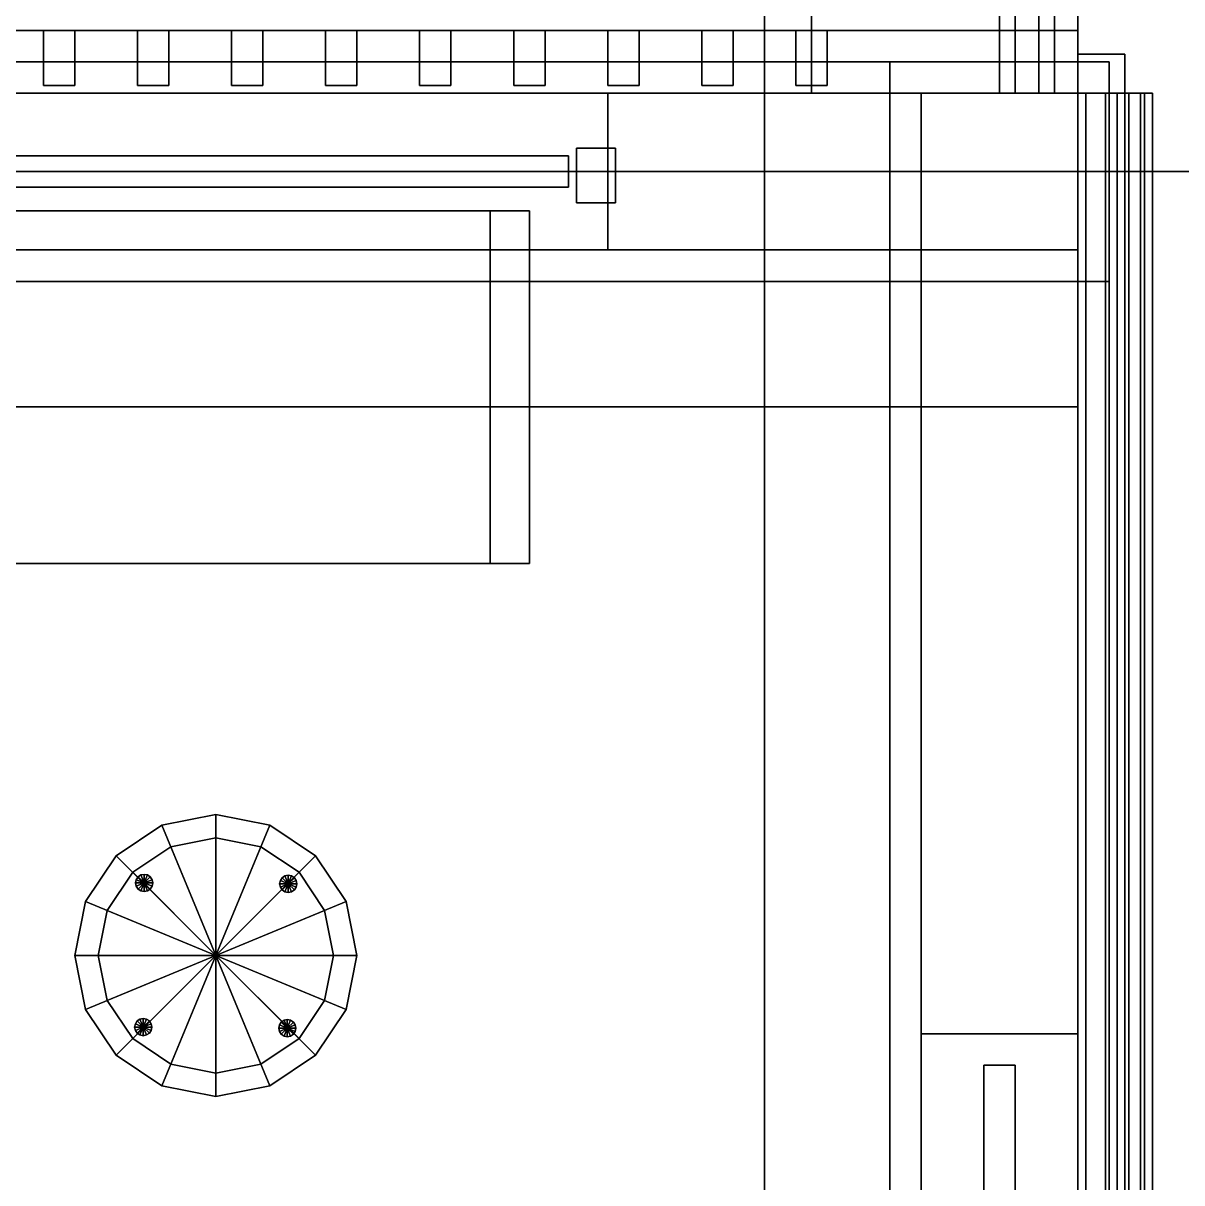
# Model space of a CAD drawing. Header units: millimetres. Extents: x -8000 to 18500, y -500 to 32500.
# Drawn here: x 8654 to 10132, y 8610 to 10089 of the extents above; entities that cross this region are included whole.
import ezdxf

# ---------------------------------------------------------------- set-up
doc = ezdxf.new("R2010")
doc.units = ezdxf.units.MM
for name, color, linetype in [('3D-CANOPY', 7, 'Continuous'), ('3D-COLUMNS', 7, 'Continuous'), ('3D-FINISH', 7, 'Continuous'), ('3D-FURNITURE', 7, 'Continuous'), ('3D-GLAZING', 7, 'Continuous'), ('3D-LIGHTS', 7, 'Continuous'), ('3D-LOUVERS', 7, 'Continuous'), ('3D-PERGOLA', 7, 'Continuous'), ('3D-ROOF', 7, 'Continuous'), ('3D-SITE', 7, 'Continuous'), ('3D-SLABS', 7, 'Continuous'), ('3D-WALLS-EXTR', 7, 'Continuous')]:
    doc.layers.add(name, color=color, linetype=linetype)

msp = doc.modelspace()

# ---------------------------------------------------------------- linework, layer by layer
at = {"layer": '3D-CANOPY', "color": 7}
for points in [[(10000, 0, 3700), (10000, 10000, 3700), (10080, 10000, 3700), (10080, 0, 3700)], [(10000, 10000, 3700), (10000, 10000, 3950), (10080, 10000, 3950), (10080, 10000, 3700)], [(10000, 0, 3700), (10000, 0, 3950), (10000, 10000, 3950), (10000, 10000, 3700)], [(10000, 0, 3950), (10080, 0, 3950), (10080, 10000, 3950), (10000, 10000, 3950)], [(10080, 0, 3700), (10080, 10000, 3700), (10080, 10000, 3950), (10080, 0, 3950)], [(10080, 0, 3750), (10080, 10000, 3750), (10095, 10000, 3750), (10095, 0, 3750)], [(10080, 10000, 3750), (10080, 10000, 3900), (10095, 10000, 3900), (10095, 10000, 3750)], [(10080, 0, 3750), (10080, 0, 3900), (10080, 10000, 3900), (10080, 10000, 3750)], [(10080, 0, 3900), (10095, 0, 3900), (10095, 10000, 3900), (10080, 10000, 3900)], [(10095, 0, 3750), (10095, 10000, 3750), (10095, 10000, 3900), (10095, 0, 3900)]]:
    msp.add_3dface(points, dxfattribs=at)
at = {"layer": '3D-COLUMNS', "color": 7}
for points in [[(0, 9600, 3600), (0, 10000, 3600), (10000, 10000, 3600), (10000, 9600, 3600)], [(0, 10000, 3600), (0, 10000, 3800), (10000, 10000, 3800), (10000, 10000, 3600)], [(0, 9600, 3800), (10000, 9600, 3800), (10000, 10000, 3800), (0, 10000, 3800)], [(9600, 9600), (9600, 10000), (10000, 10000), (10000, 9600)], [(9600, 10000), (9600, 10000, 7800), (10000, 10000, 7800), (10000, 10000)], [(9600, 9600), (9600, 9600, 7800), (9600, 10000, 7800), (9600, 10000)], [(9600, 9600, 7800), (10000, 9600, 7800), (10000, 10000, 7800), (9600, 10000, 7800)], [(9600, 0, 3600), (9600, 10000, 3600), (10000, 10000, 3600), (10000, 0, 3600)], [(9600, 10000, 3600), (9600, 10000, 3800), (10000, 10000, 3800), (10000, 10000, 3600)], [(9600, 0, 3600), (9600, 0, 3800), (9600, 10000, 3800), (9600, 10000, 3600)], [(9600, 0, 3800), (10000, 0, 3800), (10000, 10000, 3800), (9600, 10000, 3800)], [(10000, 9600), (10000, 10000), (10000, 10000, 7800), (10000, 9600, 7800)], [(10000, 9600, 3600), (10000, 10000, 3600), (10000, 10000, 3800), (10000, 9600, 3800)], [(10000, 0, 3600), (10000, 10000, 3600), (10000, 10000, 3800), (10000, 0, 3800)], [(0, 9600, 3600), (10000, 9600, 3600), (10000, 9600, 3800), (0, 9600, 3800)], [(9600, 9600), (10000, 9600), (10000, 9600, 7800), (9600, 9600, 7800)]]:
    msp.add_3dface(points, dxfattribs=at)
at = {"layer": '3D-FINISH', "color": 7}
for points in [[(200, 200, 590), (200, 9800, 590), (9800, 9800, 590), (9800, 200, 590)], [(200, 9800, 590), (200, 9800, 600), (9800, 9800, 600), (9800, 9800, 590)], [(200, 200, 600), (9800, 200, 600), (9800, 9800, 600), (200, 9800, 600)], [(200, 200, 3990), (200, 9800, 3990), (9800, 9800, 3990), (9800, 200, 3990)], [(200, 9800, 3990), (200, 9800, 4000), (9800, 9800, 4000), (9800, 9800, 3990)], [(200, 200, 4000), (9800, 200, 4000), (9800, 9800, 4000), (200, 9800, 4000)], [(9800, 200, 590), (9800, 9800, 590), (9800, 9800, 600), (9800, 200, 600)], [(9800, 200, 3990), (9800, 9800, 3990), (9800, 9800, 4000), (9800, 200, 4000)]]:
    msp.add_3dface(points, dxfattribs=at)
at = {"layer": '3D-FURNITURE', "color": 7}
for points in [[(5300, 9400, 1460), (5300, 9850, 1460), (9300, 9850, 1460), (9300, 9400, 1460)], [(5300, 9850, 1460), (5300, 9850, 1505), (9300, 9850, 1505), (9300, 9850, 1460)], [(5300, 9400, 1505), (9300, 9400, 1505), (9300, 9850, 1505), (5300, 9850, 1505)], [(9250, 9400, 600), (9250, 9850, 600), (9300, 9850, 600), (9300, 9400, 600)], [(9250, 9850, 600), (9250, 9850, 1460), (9300, 9850, 1460), (9300, 9850, 600)], [(9250, 9400, 600), (9250, 9400, 1460), (9250, 9850, 1460), (9250, 9850, 600)], [(9250, 9400, 1460), (9300, 9400, 1460), (9300, 9850, 1460), (9250, 9850, 1460)], [(9300, 9400, 1460), (9300, 9850, 1460), (9300, 9850, 1505), (9300, 9400, 1505)], [(9300, 9400, 600), (9300, 9850, 600), (9300, 9850, 1460), (9300, 9400, 1460)], [(5300, 9400, 1460), (9300, 9400, 1460), (9300, 9400, 1505), (5300, 9400, 1505)], [(9250, 9400, 600), (9300, 9400, 600), (9300, 9400, 1460), (9250, 9400, 1460)], [(8900, 9080, 1250), (8831.1, 9066.3, 1250), (8831.1, 9066.3, 1295), (8900, 9080, 1295)], [(8900, 8900, 1295), (8900, 9080, 1295), (8831.1, 9066.3, 1295), (8900, 8900, 1295)], [(8900, 8900, 1250), (8831.1, 9066.3, 1250), (8900, 9080, 1250), (8900, 8900, 1250)], [(8968.9, 9066.3, 1250), (8900, 9080, 1250), (8900, 9080, 1295), (8968.9, 9066.3, 1295)], [(8900, 8900, 1295), (8968.9, 9066.3, 1295), (8900, 9080, 1295), (8900, 8900, 1295)], [(8900, 8900, 1250), (8900, 9080, 1250), (8968.9, 9066.3, 1250), (8900, 8900, 1250)], [(8831.1, 9066.3, 1250), (8772.7, 9027.3, 1250), (8772.7, 9027.3, 1295), (8831.1, 9066.3, 1295)], [(8900, 8900, 1295), (8831.1, 9066.3, 1295), (8772.7, 9027.3, 1295), (8900, 8900, 1295)], [(8900, 8900, 1250), (8772.7, 9027.3, 1250), (8831.1, 9066.3, 1250), (8900, 8900, 1250)], [(8900, 8900, 1295), (9027.3, 9027.3, 1295), (8968.9, 9066.3, 1295), (8900, 8900, 1295)], [(8900, 8900, 1250), (8968.9, 9066.3, 1250), (9027.3, 9027.3, 1250), (8900, 8900, 1250)], [(9027.3, 9027.3, 1250), (8968.9, 9066.3, 1250), (8968.9, 9066.3, 1295), (9027.3, 9027.3, 1295)], [(8900, 9050, 860), (8842.6, 9038.6, 860), (8842.6, 9038.6, 875), (8900, 9050, 875)], [(8900, 8900, 875), (8900, 9050, 875), (8842.6, 9038.6, 875), (8900, 8900, 875)], [(8900, 8900, 860), (8842.6, 9038.6, 860), (8900, 9050, 860), (8900, 8900, 860)], [(8957.4, 9038.6, 860), (8900, 9050, 860), (8900, 9050, 875), (8957.4, 9038.6, 875)], [(8900, 8900, 875), (8957.4, 9038.6, 875), (8900, 9050, 875), (8900, 8900, 875)], [(8900, 8900, 860), (8900, 9050, 860), (8957.4, 9038.6, 860), (8900, 8900, 860)], [(8772.7, 9027.3, 1250), (8733.7, 8968.9, 1250), (8733.7, 8968.9, 1295), (8772.7, 9027.3, 1295)], [(8900, 8900, 1295), (8772.7, 9027.3, 1295), (8733.7, 8968.9, 1295), (8900, 8900, 1295)], [(8900, 8900, 1250), (8733.7, 8968.9, 1250), (8772.7, 9027.3, 1250), (8900, 8900, 1250)], [(8842.6, 9038.6, 860), (8793.9, 9006.1, 860), (8793.9, 9006.1, 875), (8842.6, 9038.6, 875)], [(8900, 8900, 875), (8842.6, 9038.6, 875), (8793.9, 9006.1, 875), (8900, 8900, 875)], [(8900, 8900, 860), (8793.9, 9006.1, 860), (8842.6, 9038.6, 860), (8900, 8900, 860)], [(8900, 8900, 875), (9006.1, 9006.1, 875), (8957.4, 9038.6, 875), (8900, 8900, 875)], [(8900, 8900, 860), (8957.4, 9038.6, 860), (9006.1, 9006.1, 860), (8900, 8900, 860)], [(8900, 8900, 1295), (9066.3, 8968.9, 1295), (9027.3, 9027.3, 1295), (8900, 8900, 1295)], [(8900, 8900, 1250), (9027.3, 9027.3, 1250), (9066.3, 8968.9, 1250), (8900, 8900, 1250)], [(9006.1, 9006.1, 860), (8957.4, 9038.6, 860), (8957.4, 9038.6, 875), (9006.1, 9006.1, 875)], [(9066.3, 8968.9, 1250), (9027.3, 9027.3, 1250), (9027.3, 9027.3, 1295), (9066.3, 8968.9, 1295)], [(8793.9, 9006.1, 860), (8761.4, 8957.4, 860), (8761.4, 8957.4, 875), (8793.9, 9006.1, 875)], [(8900, 8900, 875), (8793.9, 9006.1, 875), (8761.4, 8957.4, 875), (8900, 8900, 875)], [(8900, 8900, 860), (8761.4, 8957.4, 860), (8793.9, 9006.1, 860), (8900, 8900, 860)], [(8798.5, 8996.7, 600), (8797.6, 8992.5, 600), (8797.6, 8992.5, 1250), (8798.5, 8996.7, 1250)], [(8808.6, 8992.5, 1250), (8798.5, 8996.7, 1250), (8797.6, 8992.5, 1250), (8808.6, 8992.5, 1250)], [(8808.6, 8992.5, 600), (8797.6, 8992.5, 600), (8798.5, 8996.7, 600), (8808.6, 8992.5, 600)], [(8800.9, 9000.3, 600), (8798.5, 8996.7, 600), (8798.5, 8996.7, 1250), (8800.9, 9000.3, 1250)], [(8808.6, 8992.5, 1250), (8800.9, 9000.3, 1250), (8798.5, 8996.7, 1250), (8808.6, 8992.5, 1250)], [(8808.6, 8992.5, 600), (8798.5, 8996.7, 600), (8800.9, 9000.3, 600), (8808.6, 8992.5, 600)], [(8804.4, 9002.7, 600), (8800.9, 9000.3, 600), (8800.9, 9000.3, 1250), (8804.4, 9002.7, 1250)], [(8808.6, 8992.5, 1250), (8804.4, 9002.7, 1250), (8800.9, 9000.3, 1250), (8808.6, 8992.5, 1250)], [(8808.6, 8992.5, 600), (8800.9, 9000.3, 600), (8804.4, 9002.7, 600), (8808.6, 8992.5, 600)], [(8808.6, 9003.5, 600), (8804.4, 9002.7, 600), (8804.4, 9002.7, 1250), (8808.6, 9003.5, 1250)], [(8808.6, 8992.5, 1250), (8808.6, 9003.5, 1250), (8804.4, 9002.7, 1250), (8808.6, 8992.5, 1250)], [(8808.6, 8992.5, 600), (8804.4, 9002.7, 600), (8808.6, 9003.5, 600), (8808.6, 8992.5, 600)], [(8812.9, 9002.7, 600), (8808.6, 9003.5, 600), (8808.6, 9003.5, 1250), (8812.9, 9002.7, 1250)], [(8808.6, 8992.5, 1250), (8812.9, 9002.7, 1250), (8808.6, 9003.5, 1250), (8808.6, 8992.5, 1250)], [(8808.6, 8992.5, 600), (8808.6, 9003.5, 600), (8812.9, 9002.7, 600), (8808.6, 8992.5, 600)], [(8808.6, 8992.5, 1250), (8816.4, 9000.3, 1250), (8812.9, 9002.7, 1250), (8808.6, 8992.5, 1250)], [(8808.6, 8992.5, 600), (8812.9, 9002.7, 600), (8816.4, 9000.3, 600), (8808.6, 8992.5, 600)], [(8808.6, 8992.5, 1250), (8818.8, 8996.7, 1250), (8816.4, 9000.3, 1250), (8808.6, 8992.5, 1250)], [(8808.6, 8992.5, 600), (8816.4, 9000.3, 600), (8818.8, 8996.7, 600), (8808.6, 8992.5, 600)], [(8808.6, 8992.5, 1250), (8819.6, 8992.5, 1250), (8818.8, 8996.7, 1250), (8808.6, 8992.5, 1250)], [(8808.6, 8992.5, 600), (8818.8, 8996.7, 600), (8819.6, 8992.5, 600), (8808.6, 8992.5, 600)], [(8816.4, 9000.3, 600), (8812.9, 9002.7, 600), (8812.9, 9002.7, 1250), (8816.4, 9000.3, 1250)], [(8818.8, 8996.7, 600), (8816.4, 9000.3, 600), (8816.4, 9000.3, 1250), (8818.8, 8996.7, 1250)], [(8819.6, 8992.5, 600), (8818.8, 8996.7, 600), (8818.8, 8996.7, 1250), (8819.6, 8992.5, 1250)], [(8900, 8900, 875), (9038.6, 8957.4, 875), (9006.1, 9006.1, 875), (8900, 8900, 875)], [(8900, 8900, 860), (9006.1, 9006.1, 860), (9038.6, 8957.4, 860), (8900, 8900, 860)], [(8982.3, 8995.6, 600), (8981.4, 8991.4, 600), (8981.4, 8991.4, 1250), (8982.3, 8995.6, 1250)], [(8992.4, 8991.4, 1250), (8982.3, 8995.6, 1250), (8981.4, 8991.4, 1250), (8992.4, 8991.4, 1250)], [(8992.4, 8991.4, 600), (8981.4, 8991.4, 600), (8982.3, 8995.6, 600), (8992.4, 8991.4, 600)], [(8984.6, 8999.2, 600), (8982.3, 8995.6, 600), (8982.3, 8995.6, 1250), (8984.6, 8999.2, 1250)], [(8992.4, 8991.4, 1250), (8984.6, 8999.2, 1250), (8982.3, 8995.6, 1250), (8992.4, 8991.4, 1250)], [(8992.4, 8991.4, 600), (8982.3, 8995.6, 600), (8984.6, 8999.2, 600), (8992.4, 8991.4, 600)], [(8988.2, 9001.6, 600), (8984.6, 8999.2, 600), (8984.6, 8999.2, 1250), (8988.2, 9001.6, 1250)], [(8992.4, 8991.4, 1250), (8988.2, 9001.6, 1250), (8984.6, 8999.2, 1250), (8992.4, 8991.4, 1250)], [(8992.4, 8991.4, 600), (8984.6, 8999.2, 600), (8988.2, 9001.6, 600), (8992.4, 8991.4, 600)], [(8992.4, 9002.4, 600), (8988.2, 9001.6, 600), (8988.2, 9001.6, 1250), (8992.4, 9002.4, 1250)], [(8992.4, 8991.4, 1250), (8992.4, 9002.4, 1250), (8988.2, 9001.6, 1250), (8992.4, 8991.4, 1250)], [(8992.4, 8991.4, 600), (8988.2, 9001.6, 600), (8992.4, 9002.4, 600), (8992.4, 8991.4, 600)], [(8996.6, 9001.6, 600), (8992.4, 9002.4, 600), (8992.4, 9002.4, 1250), (8996.6, 9001.6, 1250)], [(8992.4, 8991.4, 1250), (8996.6, 9001.6, 1250), (8992.4, 9002.4, 1250), (8992.4, 8991.4, 1250)], [(8992.4, 8991.4, 600), (8992.4, 9002.4, 600), (8996.6, 9001.6, 600), (8992.4, 8991.4, 600)], [(8992.4, 8991.4, 1250), (9000.2, 8999.2, 1250), (8996.6, 9001.6, 1250), (8992.4, 8991.4, 1250)], [(8992.4, 8991.4, 600), (8996.6, 9001.6, 600), (9000.2, 8999.2, 600), (8992.4, 8991.4, 600)], [(8992.4, 8991.4, 1250), (9002.6, 8995.6, 1250), (9000.2, 8999.2, 1250), (8992.4, 8991.4, 1250)], [(8992.4, 8991.4, 600), (9000.2, 8999.2, 600), (9002.6, 8995.6, 600), (8992.4, 8991.4, 600)], [(8992.4, 8991.4, 1250), (9003.4, 8991.4, 1250), (9002.6, 8995.6, 1250), (8992.4, 8991.4, 1250)], [(8992.4, 8991.4, 600), (9002.6, 8995.6, 600), (9003.4, 8991.4, 600), (8992.4, 8991.4, 600)], [(9000.2, 8999.2, 600), (8996.6, 9001.6, 600), (8996.6, 9001.6, 1250), (9000.2, 8999.2, 1250)], [(9002.6, 8995.6, 600), (9000.2, 8999.2, 600), (9000.2, 8999.2, 1250), (9002.6, 8995.6, 1250)], [(9003.4, 8991.4, 600), (9002.6, 8995.6, 600), (9002.6, 8995.6, 1250), (9003.4, 8991.4, 1250)], [(9038.6, 8957.4, 860), (9006.1, 9006.1, 860), (9006.1, 9006.1, 875), (9038.6, 8957.4, 875)], [(8797.6, 8992.5, 600), (8798.5, 8988.3, 600), (8798.5, 8988.3, 1250), (8797.6, 8992.5, 1250)], [(8808.6, 8992.5, 1250), (8797.6, 8992.5, 1250), (8798.5, 8988.3, 1250), (8808.6, 8992.5, 1250)], [(8808.6, 8992.5, 600), (8798.5, 8988.3, 600), (8797.6, 8992.5, 600), (8808.6, 8992.5, 600)], [(8808.6, 8992.5, 1250), (8798.5, 8988.3, 1250), (8800.9, 8984.7, 1250), (8808.6, 8992.5, 1250)], [(8808.6, 8992.5, 600), (8800.9, 8984.7, 600), (8798.5, 8988.3, 600), (8808.6, 8992.5, 600)], [(8798.5, 8988.3, 600), (8800.9, 8984.7, 600), (8800.9, 8984.7, 1250), (8798.5, 8988.3, 1250)], [(8808.6, 8992.5, 1250), (8800.9, 8984.7, 1250), (8804.4, 8982.3, 1250), (8808.6, 8992.5, 1250)], [(8808.6, 8992.5, 600), (8804.4, 8982.3, 600), (8800.9, 8984.7, 600), (8808.6, 8992.5, 600)], [(8800.9, 8984.7, 600), (8804.4, 8982.3, 600), (8804.4, 8982.3, 1250), (8800.9, 8984.7, 1250)], [(8808.6, 8992.5, 1250), (8804.4, 8982.3, 1250), (8808.6, 8981.5, 1250), (8808.6, 8992.5, 1250)], [(8808.6, 8992.5, 600), (8808.6, 8981.5, 600), (8804.4, 8982.3, 600), (8808.6, 8992.5, 600)], [(8804.4, 8982.3, 600), (8808.6, 8981.5, 600), (8808.6, 8981.5, 1250), (8804.4, 8982.3, 1250)], [(8808.6, 8992.5, 1250), (8808.6, 8981.5, 1250), (8812.9, 8982.3, 1250), (8808.6, 8992.5, 1250)], [(8808.6, 8992.5, 600), (8812.9, 8982.3, 600), (8808.6, 8981.5, 600), (8808.6, 8992.5, 600)], [(8808.6, 8992.5, 1250), (8812.9, 8982.3, 1250), (8816.4, 8984.7, 1250), (8808.6, 8992.5, 1250)], [(8808.6, 8992.5, 600), (8816.4, 8984.7, 600), (8812.9, 8982.3, 600), (8808.6, 8992.5, 600)], [(8808.6, 8992.5, 1250), (8816.4, 8984.7, 1250), (8818.8, 8988.3, 1250), (8808.6, 8992.5, 1250)], [(8808.6, 8992.5, 600), (8818.8, 8988.3, 600), (8816.4, 8984.7, 600), (8808.6, 8992.5, 600)], [(8808.6, 8992.5, 1250), (8818.8, 8988.3, 1250), (8819.6, 8992.5, 1250), (8808.6, 8992.5, 1250)], [(8808.6, 8992.5, 600), (8819.6, 8992.5, 600), (8818.8, 8988.3, 600), (8808.6, 8992.5, 600)], [(8808.6, 8981.5, 600), (8812.9, 8982.3, 600), (8812.9, 8982.3, 1250), (8808.6, 8981.5, 1250)], [(8812.9, 8982.3, 600), (8816.4, 8984.7, 600), (8816.4, 8984.7, 1250), (8812.9, 8982.3, 1250)], [(8816.4, 8984.7, 600), (8818.8, 8988.3, 600), (8818.8, 8988.3, 1250), (8816.4, 8984.7, 1250)], [(8818.8, 8988.3, 600), (8819.6, 8992.5, 600), (8819.6, 8992.5, 1250), (8818.8, 8988.3, 1250)], [(8981.4, 8991.4, 600), (8982.3, 8987.2, 600), (8982.3, 8987.2, 1250), (8981.4, 8991.4, 1250)], [(8992.4, 8991.4, 1250), (8981.4, 8991.4, 1250), (8982.3, 8987.2, 1250), (8992.4, 8991.4, 1250)], [(8992.4, 8991.4, 600), (8982.3, 8987.2, 600), (8981.4, 8991.4, 600), (8992.4, 8991.4, 600)], [(8992.4, 8991.4, 1250), (8982.3, 8987.2, 1250), (8984.6, 8983.6, 1250), (8992.4, 8991.4, 1250)], [(8992.4, 8991.4, 600), (8984.6, 8983.6, 600), (8982.3, 8987.2, 600), (8992.4, 8991.4, 600)], [(8982.3, 8987.2, 600), (8984.6, 8983.6, 600), (8984.6, 8983.6, 1250), (8982.3, 8987.2, 1250)], [(8992.4, 8991.4, 1250), (8984.6, 8983.6, 1250), (8988.2, 8981.3, 1250), (8992.4, 8991.4, 1250)], [(8992.4, 8991.4, 600), (8988.2, 8981.3, 600), (8984.6, 8983.6, 600), (8992.4, 8991.4, 600)], [(8984.6, 8983.6, 600), (8988.2, 8981.3, 600), (8988.2, 8981.3, 1250), (8984.6, 8983.6, 1250)], [(8992.4, 8991.4, 1250), (8988.2, 8981.3, 1250), (8992.4, 8980.4, 1250), (8992.4, 8991.4, 1250)], [(8992.4, 8991.4, 600), (8992.4, 8980.4, 600), (8988.2, 8981.3, 600), (8992.4, 8991.4, 600)], [(8988.2, 8981.3, 600), (8992.4, 8980.4, 600), (8992.4, 8980.4, 1250), (8988.2, 8981.3, 1250)], [(8992.4, 8991.4, 1250), (8992.4, 8980.4, 1250), (8996.6, 8981.3, 1250), (8992.4, 8991.4, 1250)], [(8992.4, 8991.4, 600), (8996.6, 8981.3, 600), (8992.4, 8980.4, 600), (8992.4, 8991.4, 600)], [(8992.4, 8991.4, 1250), (8996.6, 8981.3, 1250), (9000.2, 8983.6, 1250), (8992.4, 8991.4, 1250)], [(8992.4, 8991.4, 600), (9000.2, 8983.6, 600), (8996.6, 8981.3, 600), (8992.4, 8991.4, 600)], [(8992.4, 8991.4, 1250), (9000.2, 8983.6, 1250), (9002.6, 8987.2, 1250), (8992.4, 8991.4, 1250)], [(8992.4, 8991.4, 600), (9002.6, 8987.2, 600), (9000.2, 8983.6, 600), (8992.4, 8991.4, 600)], [(8992.4, 8991.4, 1250), (9002.6, 8987.2, 1250), (9003.4, 8991.4, 1250), (8992.4, 8991.4, 1250)], [(8992.4, 8991.4, 600), (9003.4, 8991.4, 600), (9002.6, 8987.2, 600), (8992.4, 8991.4, 600)], [(8992.4, 8980.4, 600), (8996.6, 8981.3, 600), (8996.6, 8981.3, 1250), (8992.4, 8980.4, 1250)], [(8996.6, 8981.3, 600), (9000.2, 8983.6, 600), (9000.2, 8983.6, 1250), (8996.6, 8981.3, 1250)], [(9000.2, 8983.6, 600), (9002.6, 8987.2, 600), (9002.6, 8987.2, 1250), (9000.2, 8983.6, 1250)], [(9002.6, 8987.2, 600), (9003.4, 8991.4, 600), (9003.4, 8991.4, 1250), (9002.6, 8987.2, 1250)], [(8733.7, 8968.9, 1250), (8720, 8900, 1250), (8720, 8900, 1295), (8733.7, 8968.9, 1295)], [(8900, 8900, 1295), (8733.7, 8968.9, 1295), (8720, 8900, 1295), (8900, 8900, 1295)], [(8900, 8900, 1250), (8720, 8900, 1250), (8733.7, 8968.9, 1250), (8900, 8900, 1250)], [(8900, 8900, 1295), (9080, 8900, 1295), (9066.3, 8968.9, 1295), (8900, 8900, 1295)], [(8900, 8900, 1250), (9066.3, 8968.9, 1250), (9080, 8900, 1250), (8900, 8900, 1250)], [(9080, 8900, 1250), (9066.3, 8968.9, 1250), (9066.3, 8968.9, 1295), (9080, 8900, 1295)], [(8761.4, 8957.4, 860), (8750, 8900, 860), (8750, 8900, 875), (8761.4, 8957.4, 875)], [(8900, 8900, 875), (8761.4, 8957.4, 875), (8750, 8900, 875), (8900, 8900, 875)], [(8900, 8900, 860), (8750, 8900, 860), (8761.4, 8957.4, 860), (8900, 8900, 860)], [(8900, 8900, 875), (9050, 8900, 875), (9038.6, 8957.4, 875), (8900, 8900, 875)], [(8900, 8900, 860), (9038.6, 8957.4, 860), (9050, 8900, 860), (8900, 8900, 860)], [(9050, 8900, 860), (9038.6, 8957.4, 860), (9038.6, 8957.4, 875), (9050, 8900, 875)], [(8720, 8900, 1250), (8733.7, 8831.1, 1250), (8733.7, 8831.1, 1295), (8720, 8900, 1295)], [(8900, 8900, 1295), (8720, 8900, 1295), (8733.7, 8831.1, 1295), (8900, 8900, 1295)], [(8900, 8900, 1250), (8733.7, 8831.1, 1250), (8720, 8900, 1250), (8900, 8900, 1250)], [(8900, 8900, 1295), (8733.7, 8831.1, 1295), (8772.7, 8772.7, 1295), (8900, 8900, 1295)], [(8900, 8900, 1250), (8772.7, 8772.7, 1250), (8733.7, 8831.1, 1250), (8900, 8900, 1250)], [(8750, 8900, 860), (8761.4, 8842.6, 860), (8761.4, 8842.6, 875), (8750, 8900, 875)], [(8900, 8900, 875), (8750, 8900, 875), (8761.4, 8842.6, 875), (8900, 8900, 875)], [(8900, 8900, 860), (8761.4, 8842.6, 860), (8750, 8900, 860), (8900, 8900, 860)], [(8900, 8900, 875), (8761.4, 8842.6, 875), (8793.9, 8793.9, 875), (8900, 8900, 875)], [(8900, 8900, 860), (8793.9, 8793.9, 860), (8761.4, 8842.6, 860), (8900, 8900, 860)], [(8900, 8900, 1295), (8772.7, 8772.7, 1295), (8831.1, 8733.7, 1295), (8900, 8900, 1295)], [(8900, 8900, 1250), (8831.1, 8733.7, 1250), (8772.7, 8772.7, 1250), (8900, 8900, 1250)], [(8900, 8900, 875), (8793.9, 8793.9, 875), (8842.6, 8761.4, 875), (8900, 8900, 875)], [(8900, 8900, 860), (8842.6, 8761.4, 860), (8793.9, 8793.9, 860), (8900, 8900, 860)], [(8900, 8900, 1295), (8831.1, 8733.7, 1295), (8900, 8720, 1295), (8900, 8900, 1295)], [(8900, 8900, 1250), (8900, 8720, 1250), (8831.1, 8733.7, 1250), (8900, 8900, 1250)], [(8900, 8900, 875), (8842.6, 8761.4, 875), (8900, 8750, 875), (8900, 8900, 875)], [(8900, 8900, 860), (8900, 8750, 860), (8842.6, 8761.4, 860), (8900, 8900, 860)], [(8900, 8900, 875), (8900, 8750, 875), (8957.4, 8761.4, 875), (8900, 8900, 875)], [(8900, 8900, 860), (8957.4, 8761.4, 860), (8900, 8750, 860), (8900, 8900, 860)], [(8900, 8900, 875), (8957.4, 8761.4, 875), (9006.1, 8793.9, 875), (8900, 8900, 875)], [(8900, 8900, 860), (9006.1, 8793.9, 860), (8957.4, 8761.4, 860), (8900, 8900, 860)], [(8900, 8900, 875), (9006.1, 8793.9, 875), (9038.6, 8842.6, 875), (8900, 8900, 875)], [(8900, 8900, 860), (9038.6, 8842.6, 860), (9006.1, 8793.9, 860), (8900, 8900, 860)], [(8900, 8900, 875), (9038.6, 8842.6, 875), (9050, 8900, 875), (8900, 8900, 875)], [(8900, 8900, 860), (9050, 8900, 860), (9038.6, 8842.6, 860), (8900, 8900, 860)], [(8900, 8900, 1295), (8900, 8720, 1295), (8968.9, 8733.7, 1295), (8900, 8900, 1295)], [(8900, 8900, 1250), (8968.9, 8733.7, 1250), (8900, 8720, 1250), (8900, 8900, 1250)], [(8900, 8900, 1295), (8968.9, 8733.7, 1295), (9027.3, 8772.7, 1295), (8900, 8900, 1295)], [(8900, 8900, 1250), (9027.3, 8772.7, 1250), (8968.9, 8733.7, 1250), (8900, 8900, 1250)], [(8900, 8900, 1295), (9027.3, 8772.7, 1295), (9066.3, 8831.1, 1295), (8900, 8900, 1295)], [(8900, 8900, 1250), (9066.3, 8831.1, 1250), (9027.3, 8772.7, 1250), (8900, 8900, 1250)], [(8900, 8900, 1295), (9066.3, 8831.1, 1295), (9080, 8900, 1295), (8900, 8900, 1295)], [(8900, 8900, 1250), (9080, 8900, 1250), (9066.3, 8831.1, 1250), (8900, 8900, 1250)], [(9038.6, 8842.6, 860), (9050, 8900, 860), (9050, 8900, 875), (9038.6, 8842.6, 875)], [(9066.3, 8831.1, 1250), (9080, 8900, 1250), (9080, 8900, 1295), (9066.3, 8831.1, 1295)], [(8761.4, 8842.6, 860), (8793.9, 8793.9, 860), (8793.9, 8793.9, 875), (8761.4, 8842.6, 875)], [(9006.1, 8793.9, 860), (9038.6, 8842.6, 860), (9038.6, 8842.6, 875), (9006.1, 8793.9, 875)], [(8733.7, 8831.1, 1250), (8772.7, 8772.7, 1250), (8772.7, 8772.7, 1295), (8733.7, 8831.1, 1295)], [(8803.2, 8818.9, 600), (8799.7, 8816.5, 600), (8799.7, 8816.5, 1250), (8803.2, 8818.9, 1250)], [(8807.4, 8808.7, 1250), (8803.2, 8818.9, 1250), (8799.7, 8816.5, 1250), (8807.4, 8808.7, 1250)], [(8807.4, 8808.7, 600), (8799.7, 8816.5, 600), (8803.2, 8818.9, 600), (8807.4, 8808.7, 600)], [(8807.4, 8819.7, 600), (8803.2, 8818.9, 600), (8803.2, 8818.9, 1250), (8807.4, 8819.7, 1250)], [(8807.4, 8808.7, 1250), (8807.4, 8819.7, 1250), (8803.2, 8818.9, 1250), (8807.4, 8808.7, 1250)], [(8807.4, 8808.7, 600), (8803.2, 8818.9, 600), (8807.4, 8819.7, 600), (8807.4, 8808.7, 600)], [(8811.6, 8818.9, 600), (8807.4, 8819.7, 600), (8807.4, 8819.7, 1250), (8811.6, 8818.9, 1250)], [(8807.4, 8808.7, 1250), (8811.6, 8818.9, 1250), (8807.4, 8819.7, 1250), (8807.4, 8808.7, 1250)], [(8807.4, 8808.7, 600), (8807.4, 8819.7, 600), (8811.6, 8818.9, 600), (8807.4, 8808.7, 600)], [(8807.4, 8808.7, 1250), (8815.2, 8816.5, 1250), (8811.6, 8818.9, 1250), (8807.4, 8808.7, 1250)], [(8807.4, 8808.7, 600), (8811.6, 8818.9, 600), (8815.2, 8816.5, 600), (8807.4, 8808.7, 600)], [(8815.2, 8816.5, 600), (8811.6, 8818.9, 600), (8811.6, 8818.9, 1250), (8815.2, 8816.5, 1250)], [(8987, 8817.5, 600), (8983.4, 8815.1, 600), (8983.4, 8815.1, 1250), (8987, 8817.5, 1250)], [(8991.2, 8807.4, 1250), (8987, 8817.5, 1250), (8983.4, 8815.1, 1250), (8991.2, 8807.4, 1250)], [(8991.2, 8807.4, 600), (8983.4, 8815.1, 600), (8987, 8817.5, 600), (8991.2, 8807.4, 600)], [(8991.2, 8818.4, 600), (8987, 8817.5, 600), (8987, 8817.5, 1250), (8991.2, 8818.4, 1250)], [(8991.2, 8807.4, 1250), (8991.2, 8818.4, 1250), (8987, 8817.5, 1250), (8991.2, 8807.4, 1250)], [(8991.2, 8807.4, 600), (8987, 8817.5, 600), (8991.2, 8818.4, 600), (8991.2, 8807.4, 600)], [(8995.4, 8817.5, 600), (8991.2, 8818.4, 600), (8991.2, 8818.4, 1250), (8995.4, 8817.5, 1250)], [(8991.2, 8807.4, 1250), (8995.4, 8817.5, 1250), (8991.2, 8818.4, 1250), (8991.2, 8807.4, 1250)], [(8991.2, 8807.4, 600), (8991.2, 8818.4, 600), (8995.4, 8817.5, 600), (8991.2, 8807.4, 600)], [(8991.2, 8807.4, 1250), (8999, 8815.1, 1250), (8995.4, 8817.5, 1250), (8991.2, 8807.4, 1250)], [(8991.2, 8807.4, 600), (8995.4, 8817.5, 600), (8999, 8815.1, 600), (8991.2, 8807.4, 600)], [(8999, 8815.1, 600), (8995.4, 8817.5, 600), (8995.4, 8817.5, 1250), (8999, 8815.1, 1250)], [(9027.3, 8772.7, 1250), (9066.3, 8831.1, 1250), (9066.3, 8831.1, 1295), (9027.3, 8772.7, 1295)], [(8797.3, 8812.9, 600), (8796.4, 8808.7, 600), (8796.4, 8808.7, 1250), (8797.3, 8812.9, 1250)], [(8807.4, 8808.7, 1250), (8797.3, 8812.9, 1250), (8796.4, 8808.7, 1250), (8807.4, 8808.7, 1250)], [(8807.4, 8808.7, 600), (8796.4, 8808.7, 600), (8797.3, 8812.9, 600), (8807.4, 8808.7, 600)], [(8796.4, 8808.7, 600), (8797.3, 8804.5, 600), (8797.3, 8804.5, 1250), (8796.4, 8808.7, 1250)], [(8807.4, 8808.7, 1250), (8796.4, 8808.7, 1250), (8797.3, 8804.5, 1250), (8807.4, 8808.7, 1250)], [(8807.4, 8808.7, 600), (8797.3, 8804.5, 600), (8796.4, 8808.7, 600), (8807.4, 8808.7, 600)], [(8799.7, 8816.5, 600), (8797.3, 8812.9, 600), (8797.3, 8812.9, 1250), (8799.7, 8816.5, 1250)], [(8807.4, 8808.7, 1250), (8799.7, 8816.5, 1250), (8797.3, 8812.9, 1250), (8807.4, 8808.7, 1250)], [(8807.4, 8808.7, 600), (8797.3, 8812.9, 600), (8799.7, 8816.5, 600), (8807.4, 8808.7, 600)], [(8807.4, 8808.7, 1250), (8797.3, 8804.5, 1250), (8799.7, 8800.9, 1250), (8807.4, 8808.7, 1250)], [(8807.4, 8808.7, 600), (8799.7, 8800.9, 600), (8797.3, 8804.5, 600), (8807.4, 8808.7, 600)], [(8797.3, 8804.5, 600), (8799.7, 8800.9, 600), (8799.7, 8800.9, 1250), (8797.3, 8804.5, 1250)], [(8807.4, 8808.7, 1250), (8799.7, 8800.9, 1250), (8803.2, 8798.6, 1250), (8807.4, 8808.7, 1250)], [(8807.4, 8808.7, 600), (8803.2, 8798.6, 600), (8799.7, 8800.9, 600), (8807.4, 8808.7, 600)], [(8807.4, 8808.7, 1250), (8803.2, 8798.6, 1250), (8807.4, 8797.7, 1250), (8807.4, 8808.7, 1250)], [(8807.4, 8808.7, 600), (8807.4, 8797.7, 600), (8803.2, 8798.6, 600), (8807.4, 8808.7, 600)], [(8807.4, 8808.7, 1250), (8817.6, 8812.9, 1250), (8815.2, 8816.5, 1250), (8807.4, 8808.7, 1250)], [(8807.4, 8808.7, 600), (8815.2, 8816.5, 600), (8817.6, 8812.9, 600), (8807.4, 8808.7, 600)], [(8807.4, 8808.7, 1250), (8818.4, 8808.7, 1250), (8817.6, 8812.9, 1250), (8807.4, 8808.7, 1250)], [(8807.4, 8808.7, 600), (8817.6, 8812.9, 600), (8818.4, 8808.7, 600), (8807.4, 8808.7, 600)], [(8807.4, 8808.7, 1250), (8807.4, 8797.7, 1250), (8811.6, 8798.6, 1250), (8807.4, 8808.7, 1250)], [(8807.4, 8808.7, 600), (8811.6, 8798.6, 600), (8807.4, 8797.7, 600), (8807.4, 8808.7, 600)], [(8807.4, 8808.7, 1250), (8811.6, 8798.6, 1250), (8815.2, 8800.9, 1250), (8807.4, 8808.7, 1250)], [(8807.4, 8808.7, 600), (8815.2, 8800.9, 600), (8811.6, 8798.6, 600), (8807.4, 8808.7, 600)], [(8807.4, 8808.7, 1250), (8815.2, 8800.9, 1250), (8817.6, 8804.5, 1250), (8807.4, 8808.7, 1250)], [(8807.4, 8808.7, 600), (8817.6, 8804.5, 600), (8815.2, 8800.9, 600), (8807.4, 8808.7, 600)], [(8807.4, 8808.7, 1250), (8817.6, 8804.5, 1250), (8818.4, 8808.7, 1250), (8807.4, 8808.7, 1250)], [(8807.4, 8808.7, 600), (8818.4, 8808.7, 600), (8817.6, 8804.5, 600), (8807.4, 8808.7, 600)], [(8817.6, 8812.9, 600), (8815.2, 8816.5, 600), (8815.2, 8816.5, 1250), (8817.6, 8812.9, 1250)], [(8815.2, 8800.9, 600), (8817.6, 8804.5, 600), (8817.6, 8804.5, 1250), (8815.2, 8800.9, 1250)], [(8818.4, 8808.7, 600), (8817.6, 8812.9, 600), (8817.6, 8812.9, 1250), (8818.4, 8808.7, 1250)], [(8817.6, 8804.5, 600), (8818.4, 8808.7, 600), (8818.4, 8808.7, 1250), (8817.6, 8804.5, 1250)], [(8981, 8811.6, 600), (8980.2, 8807.4, 600), (8980.2, 8807.4, 1250), (8981, 8811.6, 1250)], [(8991.2, 8807.4, 1250), (8981, 8811.6, 1250), (8980.2, 8807.4, 1250), (8991.2, 8807.4, 1250)], [(8991.2, 8807.4, 600), (8980.2, 8807.4, 600), (8981, 8811.6, 600), (8991.2, 8807.4, 600)], [(8980.2, 8807.4, 600), (8981, 8803.2, 600), (8981, 8803.2, 1250), (8980.2, 8807.4, 1250)], [(8991.2, 8807.4, 1250), (8980.2, 8807.4, 1250), (8981, 8803.2, 1250), (8991.2, 8807.4, 1250)], [(8991.2, 8807.4, 600), (8981, 8803.2, 600), (8980.2, 8807.4, 600), (8991.2, 8807.4, 600)], [(8983.4, 8815.1, 600), (8981, 8811.6, 600), (8981, 8811.6, 1250), (8983.4, 8815.1, 1250)], [(8991.2, 8807.4, 1250), (8983.4, 8815.1, 1250), (8981, 8811.6, 1250), (8991.2, 8807.4, 1250)], [(8991.2, 8807.4, 600), (8981, 8811.6, 600), (8983.4, 8815.1, 600), (8991.2, 8807.4, 600)], [(8991.2, 8807.4, 1250), (8981, 8803.2, 1250), (8983.4, 8799.6, 1250), (8991.2, 8807.4, 1250)], [(8991.2, 8807.4, 600), (8983.4, 8799.6, 600), (8981, 8803.2, 600), (8991.2, 8807.4, 600)], [(8981, 8803.2, 600), (8983.4, 8799.6, 600), (8983.4, 8799.6, 1250), (8981, 8803.2, 1250)], [(8991.2, 8807.4, 1250), (8983.4, 8799.6, 1250), (8987, 8797.2, 1250), (8991.2, 8807.4, 1250)], [(8991.2, 8807.4, 600), (8987, 8797.2, 600), (8983.4, 8799.6, 600), (8991.2, 8807.4, 600)], [(8991.2, 8807.4, 1250), (8987, 8797.2, 1250), (8991.2, 8796.4, 1250), (8991.2, 8807.4, 1250)], [(8991.2, 8807.4, 600), (8991.2, 8796.4, 600), (8987, 8797.2, 600), (8991.2, 8807.4, 600)], [(8991.2, 8807.4, 1250), (9001.4, 8811.6, 1250), (8999, 8815.1, 1250), (8991.2, 8807.4, 1250)], [(8991.2, 8807.4, 600), (8999, 8815.1, 600), (9001.4, 8811.6, 600), (8991.2, 8807.4, 600)], [(8991.2, 8807.4, 1250), (9002.2, 8807.4, 1250), (9001.4, 8811.6, 1250), (8991.2, 8807.4, 1250)], [(8991.2, 8807.4, 600), (9001.4, 8811.6, 600), (9002.2, 8807.4, 600), (8991.2, 8807.4, 600)], [(8991.2, 8807.4, 1250), (8991.2, 8796.4, 1250), (8995.4, 8797.2, 1250), (8991.2, 8807.4, 1250)], [(8991.2, 8807.4, 600), (8995.4, 8797.2, 600), (8991.2, 8796.4, 600), (8991.2, 8807.4, 600)], [(8991.2, 8807.4, 1250), (8995.4, 8797.2, 1250), (8999, 8799.6, 1250), (8991.2, 8807.4, 1250)], [(8991.2, 8807.4, 600), (8999, 8799.6, 600), (8995.4, 8797.2, 600), (8991.2, 8807.4, 600)], [(8991.2, 8807.4, 1250), (8999, 8799.6, 1250), (9001.4, 8803.2, 1250), (8991.2, 8807.4, 1250)], [(8991.2, 8807.4, 600), (9001.4, 8803.2, 600), (8999, 8799.6, 600), (8991.2, 8807.4, 600)], [(8991.2, 8807.4, 1250), (9001.4, 8803.2, 1250), (9002.2, 8807.4, 1250), (8991.2, 8807.4, 1250)], [(8991.2, 8807.4, 600), (9002.2, 8807.4, 600), (9001.4, 8803.2, 600), (8991.2, 8807.4, 600)], [(9001.4, 8811.6, 600), (8999, 8815.1, 600), (8999, 8815.1, 1250), (9001.4, 8811.6, 1250)], [(8999, 8799.6, 600), (9001.4, 8803.2, 600), (9001.4, 8803.2, 1250), (8999, 8799.6, 1250)], [(9002.2, 8807.4, 600), (9001.4, 8811.6, 600), (9001.4, 8811.6, 1250), (9002.2, 8807.4, 1250)], [(9001.4, 8803.2, 600), (9002.2, 8807.4, 600), (9002.2, 8807.4, 1250), (9001.4, 8803.2, 1250)], [(8793.9, 8793.9, 860), (8842.6, 8761.4, 860), (8842.6, 8761.4, 875), (8793.9, 8793.9, 875)], [(8799.7, 8800.9, 600), (8803.2, 8798.6, 600), (8803.2, 8798.6, 1250), (8799.7, 8800.9, 1250)], [(8803.2, 8798.6, 600), (8807.4, 8797.7, 600), (8807.4, 8797.7, 1250), (8803.2, 8798.6, 1250)], [(8807.4, 8797.7, 600), (8811.6, 8798.6, 600), (8811.6, 8798.6, 1250), (8807.4, 8797.7, 1250)], [(8811.6, 8798.6, 600), (8815.2, 8800.9, 600), (8815.2, 8800.9, 1250), (8811.6, 8798.6, 1250)], [(8957.4, 8761.4, 860), (9006.1, 8793.9, 860), (9006.1, 8793.9, 875), (8957.4, 8761.4, 875)], [(8983.4, 8799.6, 600), (8987, 8797.2, 600), (8987, 8797.2, 1250), (8983.4, 8799.6, 1250)], [(8987, 8797.2, 600), (8991.2, 8796.4, 600), (8991.2, 8796.4, 1250), (8987, 8797.2, 1250)], [(8991.2, 8796.4, 600), (8995.4, 8797.2, 600), (8995.4, 8797.2, 1250), (8991.2, 8796.4, 1250)], [(8995.4, 8797.2, 600), (8999, 8799.6, 600), (8999, 8799.6, 1250), (8995.4, 8797.2, 1250)], [(8772.7, 8772.7, 1250), (8831.1, 8733.7, 1250), (8831.1, 8733.7, 1295), (8772.7, 8772.7, 1295)], [(8968.9, 8733.7, 1250), (9027.3, 8772.7, 1250), (9027.3, 8772.7, 1295), (8968.9, 8733.7, 1295)], [(8842.6, 8761.4, 860), (8900, 8750, 860), (8900, 8750, 875), (8842.6, 8761.4, 875)], [(8900, 8750, 860), (8957.4, 8761.4, 860), (8957.4, 8761.4, 875), (8900, 8750, 875)], [(8831.1, 8733.7, 1250), (8900, 8720, 1250), (8900, 8720, 1295), (8831.1, 8733.7, 1295)], [(8900, 8720, 1250), (8968.9, 8733.7, 1250), (8968.9, 8733.7, 1295), (8900, 8720, 1295)]]:
    msp.add_3dface(points, dxfattribs=at)
at = {"layer": '3D-GLAZING', "color": 7}
for points in [[(9900, 10000, 5030), (9900, 12470, 5030), (9970, 12470, 5030), (9970, 10000, 5030)], [(9900, 10000, 5030), (9900, 10000, 5070), (9900, 12470, 5070), (9900, 12470, 5030)], [(9900, 10000, 5070), (9970, 10000, 5070), (9970, 12470, 5070), (9900, 12470, 5070)], [(9970, 10000, 5030), (9970, 12470, 5030), (9970, 12470, 5070), (9970, 10000, 5070)], [(9920, 10000, 3950), (9920, 12450, 3950), (9950, 12450, 3950), (9950, 10000, 3950)], [(9920, 10000, 3950), (9920, 10000, 5030), (9920, 12450, 5030), (9920, 12450, 3950)], [(9920, 10000, 5030), (9950, 10000, 5030), (9950, 12450, 5030), (9920, 12450, 5030)], [(9950, 10000, 3950), (9950, 12450, 3950), (9950, 12450, 5030), (9950, 10000, 5030)], [(9900, 10000, 5030), (9970, 10000, 5030), (9970, 10000, 5070), (9900, 10000, 5070)], [(9920, 10000, 3950), (9950, 10000, 3950), (9950, 10000, 5030), (9920, 10000, 5030)], [(9360, 9860, 750), (9360, 9930, 750), (9410, 9930, 750), (9410, 9860, 750)], [(9360, 9930, 750), (9360, 9930, 3600), (9410, 9930, 3600), (9410, 9930, 750)], [(9360, 9860, 750), (9360, 9860, 3600), (9360, 9930, 3600), (9360, 9930, 750)], [(9360, 9860, 3600), (9410, 9860, 3600), (9410, 9930, 3600), (9360, 9930, 3600)], [(9410, 9860, 750), (9410, 9930, 750), (9410, 9930, 3600), (9410, 9860, 3600)], [(5250, 9880, 750), (5250, 9920, 750), (9350, 9920, 750), (9350, 9880, 750)], [(5250, 9920, 750), (5250, 9920, 3600), (9350, 9920, 3600), (9350, 9920, 750)], [(5250, 9880, 3600), (9350, 9880, 3600), (9350, 9920, 3600), (5250, 9920, 3600)], [(9350, 9880, 750), (9350, 9920, 750), (9350, 9920, 3600), (9350, 9880, 3600)], [(5250, 9880, 750), (9350, 9880, 750), (9350, 9880, 3600), (5250, 9880, 3600)], [(9360, 9860, 750), (9410, 9860, 750), (9410, 9860, 3600), (9360, 9860, 3600)], [(9880, 7540, 1500), (9880, 8760, 1500), (9920, 8760, 1500), (9920, 7540, 1500)], [(9880, 8760, 1500), (9880, 8760, 3300), (9920, 8760, 3300), (9920, 8760, 1500)], [(9880, 7540, 1500), (9880, 7540, 3300), (9880, 8760, 3300), (9880, 8760, 1500)], [(9880, 7540, 3300), (9920, 7540, 3300), (9920, 8760, 3300), (9880, 8760, 3300)], [(9920, 7540, 1500), (9920, 8760, 1500), (9920, 8760, 3300), (9920, 7540, 3300)]]:
    msp.add_3dface(points, dxfattribs=at)
at = {"layer": '3D-LIGHTS', "color": 7}
for points in [[(10065, 0, 3690), (10065, 10000, 3690), (10085, 10000, 3690), (10085, 0, 3690)], [(10065, 10000, 3690), (10065, 10000, 3705), (10085, 10000, 3705), (10085, 10000, 3690)], [(10065, 0, 3690), (10065, 0, 3705), (10065, 10000, 3705), (10065, 10000, 3690)], [(10065, 0, 3705), (10085, 0, 3705), (10085, 10000, 3705), (10065, 10000, 3705)], [(10085, 0, 3690), (10085, 10000, 3690), (10085, 10000, 3705), (10085, 0, 3705)]]:
    msp.add_3dface(points, dxfattribs=at)
at = {"layer": '3D-LOUVERS', "color": 7}
for points in [[(8680, 10010, 4000), (8680, 10080, 4000), (8720, 10080, 4000), (8720, 10010, 4000)], [(8680, 10080, 4000), (8680, 10080, 6800), (8720, 10080, 6800), (8720, 10080, 4000)], [(8680, 10010, 4000), (8680, 10010, 6800), (8680, 10080, 6800), (8680, 10080, 4000)], [(8680, 10010, 6800), (8720, 10010, 6800), (8720, 10080, 6800), (8680, 10080, 6800)], [(8720, 10010, 4000), (8720, 10080, 4000), (8720, 10080, 6800), (8720, 10010, 6800)], [(8800, 10010, 4000), (8800, 10080, 4000), (8840, 10080, 4000), (8840, 10010, 4000)], [(8800, 10080, 4000), (8800, 10080, 6800), (8840, 10080, 6800), (8840, 10080, 4000)], [(8800, 10010, 4000), (8800, 10010, 6800), (8800, 10080, 6800), (8800, 10080, 4000)], [(8800, 10010, 6800), (8840, 10010, 6800), (8840, 10080, 6800), (8800, 10080, 6800)], [(8840, 10010, 4000), (8840, 10080, 4000), (8840, 10080, 6800), (8840, 10010, 6800)], [(8920, 10010, 4000), (8920, 10080, 4000), (8960, 10080, 4000), (8960, 10010, 4000)], [(8920, 10080, 4000), (8920, 10080, 6800), (8960, 10080, 6800), (8960, 10080, 4000)], [(8920, 10010, 4000), (8920, 10010, 6800), (8920, 10080, 6800), (8920, 10080, 4000)], [(8920, 10010, 6800), (8960, 10010, 6800), (8960, 10080, 6800), (8920, 10080, 6800)], [(8960, 10010, 4000), (8960, 10080, 4000), (8960, 10080, 6800), (8960, 10010, 6800)], [(9040, 10010, 4000), (9040, 10080, 4000), (9080, 10080, 4000), (9080, 10010, 4000)], [(9040, 10080, 4000), (9040, 10080, 6800), (9080, 10080, 6800), (9080, 10080, 4000)], [(9040, 10010, 4000), (9040, 10010, 6800), (9040, 10080, 6800), (9040, 10080, 4000)], [(9040, 10010, 6800), (9080, 10010, 6800), (9080, 10080, 6800), (9040, 10080, 6800)], [(9080, 10010, 4000), (9080, 10080, 4000), (9080, 10080, 6800), (9080, 10010, 6800)], [(9160, 10010, 4000), (9160, 10080, 4000), (9200, 10080, 4000), (9200, 10010, 4000)], [(9160, 10080, 4000), (9160, 10080, 6800), (9200, 10080, 6800), (9200, 10080, 4000)], [(9160, 10010, 4000), (9160, 10010, 6800), (9160, 10080, 6800), (9160, 10080, 4000)], [(9160, 10010, 6800), (9200, 10010, 6800), (9200, 10080, 6800), (9160, 10080, 6800)], [(9200, 10010, 4000), (9200, 10080, 4000), (9200, 10080, 6800), (9200, 10010, 6800)], [(9280, 10010, 4000), (9280, 10080, 4000), (9320, 10080, 4000), (9320, 10010, 4000)], [(9280, 10080, 4000), (9280, 10080, 6800), (9320, 10080, 6800), (9320, 10080, 4000)], [(9280, 10010, 4000), (9280, 10010, 6800), (9280, 10080, 6800), (9280, 10080, 4000)], [(9280, 10010, 6800), (9320, 10010, 6800), (9320, 10080, 6800), (9280, 10080, 6800)], [(9320, 10010, 4000), (9320, 10080, 4000), (9320, 10080, 6800), (9320, 10010, 6800)], [(9400, 10010, 4000), (9400, 10080, 4000), (9440, 10080, 4000), (9440, 10010, 4000)], [(9400, 10080, 4000), (9400, 10080, 6800), (9440, 10080, 6800), (9440, 10080, 4000)], [(9400, 10010, 4000), (9400, 10010, 6800), (9400, 10080, 6800), (9400, 10080, 4000)], [(9400, 10010, 6800), (9440, 10010, 6800), (9440, 10080, 6800), (9400, 10080, 6800)], [(9440, 10010, 4000), (9440, 10080, 4000), (9440, 10080, 6800), (9440, 10010, 6800)], [(9520, 10010, 4000), (9520, 10080, 4000), (9560, 10080, 4000), (9560, 10010, 4000)], [(9520, 10080, 4000), (9520, 10080, 6800), (9560, 10080, 6800), (9560, 10080, 4000)], [(9520, 10010, 4000), (9520, 10010, 6800), (9520, 10080, 6800), (9520, 10080, 4000)], [(9520, 10010, 6800), (9560, 10010, 6800), (9560, 10080, 6800), (9520, 10080, 6800)], [(9560, 10010, 4000), (9560, 10080, 4000), (9560, 10080, 6800), (9560, 10010, 6800)], [(9640, 10010, 4000), (9640, 10080, 4000), (9680, 10080, 4000), (9680, 10010, 4000)], [(9640, 10080, 4000), (9640, 10080, 6800), (9680, 10080, 6800), (9680, 10080, 4000)], [(9640, 10010, 4000), (9640, 10010, 6800), (9640, 10080, 6800), (9640, 10080, 4000)], [(9640, 10010, 6800), (9680, 10010, 6800), (9680, 10080, 6800), (9640, 10080, 6800)], [(9680, 10010, 4000), (9680, 10080, 4000), (9680, 10080, 6800), (9680, 10010, 6800)], [(8680, 10010, 4000), (8720, 10010, 4000), (8720, 10010, 6800), (8680, 10010, 6800)], [(8800, 10010, 4000), (8840, 10010, 4000), (8840, 10010, 6800), (8800, 10010, 6800)], [(8920, 10010, 4000), (8960, 10010, 4000), (8960, 10010, 6800), (8920, 10010, 6800)], [(9040, 10010, 4000), (9080, 10010, 4000), (9080, 10010, 6800), (9040, 10010, 6800)], [(9160, 10010, 4000), (9200, 10010, 4000), (9200, 10010, 6800), (9160, 10010, 6800)], [(9280, 10010, 4000), (9320, 10010, 4000), (9320, 10010, 6800), (9280, 10010, 6800)], [(9400, 10010, 4000), (9440, 10010, 4000), (9440, 10010, 6800), (9400, 10010, 6800)], [(9520, 10010, 4000), (9560, 10010, 4000), (9560, 10010, 6800), (9520, 10010, 6800)], [(9640, 10010, 4000), (9680, 10010, 4000), (9680, 10010, 6800), (9640, 10010, 6800)]]:
    msp.add_3dface(points, dxfattribs=at)
at = {"layer": '3D-PERGOLA', "color": 7}
for points in [[(9600, 10000, 6780), (9600, 12480, 6780), (9660, 12480, 6780), (9660, 10000, 6780)], [(9600, 10000, 6780), (9600, 10000, 6900), (9600, 12480, 6900), (9600, 12480, 6780)], [(9600, 10000, 6900), (9660, 10000, 6900), (9660, 12480, 6900), (9600, 12480, 6900)], [(9660, 10000, 6780), (9660, 12480, 6780), (9660, 12480, 6900), (9660, 10000, 6900)], [(0, 10000, 6720), (0, 10080, 6720), (10000, 10080, 6720), (10000, 10000, 6720)], [(0, 10080, 6720), (0, 10080, 6900), (10000, 10080, 6900), (10000, 10080, 6720)], [(0, 10000, 6900), (10000, 10000, 6900), (10000, 10080, 6900), (0, 10080, 6900)], [(10000, 10000, 6720), (10000, 10080, 6720), (10000, 10080, 6900), (10000, 10000, 6900)], [(0, 10000, 6720), (10000, 10000, 6720), (10000, 10000, 6900), (0, 10000, 6900)], [(9600, 10000, 6780), (9660, 10000, 6780), (9660, 10000, 6900), (9600, 10000, 6900)]]:
    msp.add_3dface(points, dxfattribs=at)
at = {"layer": '3D-ROOF', "color": 7}
for points in [[(-40, 9760, 7780), (-40, 10040, 7780), (10040, 10040, 7780), (10040, 9760, 7780)], [(-40, 10040, 7780), (-40, 10040, 7830), (10040, 10040, 7830), (10040, 10040, 7780)], [(-40, 9760, 7830), (10040, 9760, 7830), (10040, 10040, 7830), (-40, 10040, 7830)], [(9760, -40, 7780), (9760, 10040, 7780), (10040, 10040, 7780), (10040, -40, 7780)], [(9760, 10040, 7780), (9760, 10040, 7830), (10040, 10040, 7830), (10040, 10040, 7780)], [(9760, -40, 7780), (9760, -40, 7830), (9760, 10040, 7830), (9760, 10040, 7780)], [(9760, -40, 7830), (10040, -40, 7830), (10040, 10040, 7830), (9760, 10040, 7830)], [(10040, 9760, 7780), (10040, 10040, 7780), (10040, 10040, 7830), (10040, 9760, 7830)], [(10040, -40, 7780), (10040, 10040, 7780), (10040, 10040, 7830), (10040, -40, 7830)], [(0, 0, 7000), (0, 10000, 7000), (10000, 10000, 7000), (10000, 0, 7000)], [(0, 10000, 7000), (0, 10000, 7200), (10000, 10000, 7200), (10000, 10000, 7000)], [(0, 0, 7200), (10000, 0, 7200), (10000, 10000, 7200), (0, 10000, 7200)], [(0, 9800, 7200), (0, 10000, 7200), (10000, 10000, 7200), (10000, 9800, 7200)], [(0, 10000, 7200), (0, 10000, 7800), (10000, 10000, 7800), (10000, 10000, 7200)], [(0, 9800, 7800), (10000, 9800, 7800), (10000, 10000, 7800), (0, 10000, 7800)], [(10000, 0, 7000), (10000, 10000, 7000), (10000, 10000, 7200), (10000, 0, 7200)], [(10000, 9800, 7200), (10000, 10000, 7200), (10000, 10000, 7800), (10000, 9800, 7800)], [(10010, 0, 7200), (10010, 10000, 7200), (10050, 10000, 7200), (10050, 0, 7200)], [(10010, 10000, 7200), (10010, 10000, 7420), (10050, 10000, 7420), (10050, 10000, 7200)], [(10010, 0, 7200), (10010, 0, 7420), (10010, 10000, 7420), (10010, 10000, 7200)], [(10010, 0, 7420), (10050, 0, 7420), (10050, 10000, 7420), (10010, 10000, 7420)], [(10050, 0, 7200), (10050, 10000, 7200), (10050, 10000, 7420), (10050, 0, 7420)], [(0, 9800, 7200), (10000, 9800, 7200), (10000, 9800, 7800), (0, 9800, 7800)], [(9800, 200, 7200), (9800, 9800, 7200), (10000, 9800, 7200), (10000, 200, 7200)], [(9800, 9800, 7200), (9800, 9800, 7800), (10000, 9800, 7800), (10000, 9800, 7200)], [(9800, 200, 7200), (9800, 200, 7800), (9800, 9800, 7800), (9800, 9800, 7200)], [(9800, 200, 7800), (10000, 200, 7800), (10000, 9800, 7800), (9800, 9800, 7800)], [(10000, 200, 7200), (10000, 9800, 7200), (10000, 9800, 7800), (10000, 200, 7800)], [(-40, 9760, 7780), (10040, 9760, 7780), (10040, 9760, 7830), (-40, 9760, 7830)]]:
    msp.add_3dface(points, dxfattribs=at)
at = {"layer": '3D-SITE', "color": 7}
for points in [[(-3000, 9900, -30), (-3000, 25500, -30), (13000, 25500, -30), (13000, 9900, -30)], [(-3000, 9900), (13000, 9900), (13000, 25500), (-3000, 25500)], [(-3000, 9900), (-3000, 10100), (13000, 10100), (13000, 9900)], [(-3000, 9900, 160), (13000, 9900, 160), (13000, 10100, 160), (-3000, 10100, 160)], [(-3000, 9900, -30), (13000, 9900, -30), (13000, 9900), (-3000, 9900)], [(-3000, 9900), (13000, 9900), (13000, 9900, 160), (-3000, 9900, 160)]]:
    msp.add_3dface(points, dxfattribs=at)
at = {"layer": '3D-SLABS', "color": 7}
for points in [[(0, 10000, 3800), (0, 12500, 3800), (10000, 12500, 3800), (10000, 10000, 3800)], [(0, 10000, 3950), (10000, 10000, 3950), (10000, 12500, 3950), (0, 12500, 3950)], [(10000, 10000, 3800), (10000, 12500, 3800), (10000, 12500, 3950), (10000, 10000, 3950)], [(0, 0), (0, 10000), (10000, 10000), (10000, 0)], [(0, 10000), (0, 10000, 600), (10000, 10000, 600), (10000, 10000)], [(0, 0, 600), (10000, 0, 600), (10000, 10000, 600), (0, 10000, 600)], [(0, 7500, 3800), (0, 10000, 3800), (10000, 10000, 3800), (10000, 7500, 3800)], [(0, 10000, 3800), (0, 10000, 4000), (10000, 10000, 4000), (10000, 10000, 3800)], [(0, 7500, 4000), (10000, 7500, 4000), (10000, 10000, 4000), (0, 10000, 4000)], [(0, 10000, 3800), (10000, 10000, 3800), (10000, 10000, 3950), (0, 10000, 3950)], [(10000, 0), (10000, 10000), (10000, 10000, 600), (10000, 0, 600)], [(10000, 7500, 3800), (10000, 10000, 3800), (10000, 10000, 4000), (10000, 7500, 4000)]]:
    msp.add_3dface(points, dxfattribs=at)
at = {"layer": '3D-WALLS-EXTR', "color": 7}
for points in [[(10000, -50, 570), (10000, 10050, 570), (10060, 10050, 570), (10060, -50, 570)], [(10000, 10050, 570), (10000, 10050, 610), (10060, 10050, 610), (10060, 10050, 570)], [(10000, -50, 570), (10000, -50, 610), (10000, 10050, 610), (10000, 10050, 570)], [(10000, -50, 610), (10060, -50, 610), (10060, 10050, 610), (10000, 10050, 610)], [(10060, -50, 570), (10060, 10050, 570), (10060, 10050, 610), (10060, -50, 610)], [(5200, 9800, 600), (5200, 10000, 600), (9400, 10000, 600), (9400, 9800, 600)], [(5200, 10000, 600), (5200, 10000, 750), (9400, 10000, 750), (9400, 10000, 600)], [(5200, 9800, 750), (9400, 9800, 750), (9400, 10000, 750), (5200, 10000, 750)], [(5200, 9800, 3600), (5200, 10000, 3600), (9400, 10000, 3600), (9400, 9800, 3600)], [(5200, 10000, 3600), (5200, 10000, 3800), (9400, 10000, 3800), (9400, 10000, 3600)], [(5200, 9800, 3800), (9400, 9800, 3800), (9400, 10000, 3800), (5200, 10000, 3800)], [(7500, 9800, 4000), (7500, 10000, 4000), (10000, 10000, 4000), (10000, 9800, 4000)], [(7500, 10000, 4000), (7500, 10000, 7000), (10000, 10000, 7000), (10000, 10000, 4000)], [(7500, 9800, 7000), (10000, 9800, 7000), (10000, 10000, 7000), (7500, 10000, 7000)], [(9400, 9800, 600), (9400, 10000, 600), (10000, 10000, 600), (10000, 9800, 600)], [(9400, 10000, 600), (9400, 10000, 3800), (10000, 10000, 3800), (10000, 10000, 600)], [(9400, 9800, 600), (9400, 9800, 3800), (9400, 10000, 3800), (9400, 10000, 600)], [(9400, 9800, 3800), (10000, 9800, 3800), (10000, 10000, 3800), (9400, 10000, 3800)], [(9400, 9800, 600), (9400, 10000, 600), (9400, 10000, 750), (9400, 9800, 750)], [(9400, 9800, 3600), (9400, 10000, 3600), (9400, 10000, 3800), (9400, 9800, 3800)], [(9800, 8800, 600), (9800, 10000, 600), (10000, 10000, 600), (10000, 8800, 600)], [(9800, 10000, 600), (9800, 10000, 3800), (10000, 10000, 3800), (10000, 10000, 600)], [(9800, 8800, 600), (9800, 8800, 3800), (9800, 10000, 3800), (9800, 10000, 600)], [(9800, 8800, 3800), (10000, 8800, 3800), (10000, 10000, 3800), (9800, 10000, 3800)], [(9800, 8500, 4000), (9800, 10000, 4000), (10000, 10000, 4000), (10000, 8500, 4000)], [(9800, 10000, 4000), (9800, 10000, 7000), (10000, 10000, 7000), (10000, 10000, 4000)], [(9800, 8500, 4000), (9800, 8500, 7000), (9800, 10000, 7000), (9800, 10000, 4000)], [(9800, 8500, 7000), (10000, 8500, 7000), (10000, 10000, 7000), (9800, 10000, 7000)], [(10000, 8800, 600), (10000, 10000, 600), (10000, 10000, 3800), (10000, 8800, 3800)], [(10000, 9800, 600), (10000, 10000, 600), (10000, 10000, 3800), (10000, 9800, 3800)], [(10000, 8500, 4000), (10000, 10000, 4000), (10000, 10000, 7000), (10000, 8500, 7000)], [(10000, 9800, 4000), (10000, 10000, 4000), (10000, 10000, 7000), (10000, 9800, 7000)], [(10000, 0), (10000, 10000), (10035, 10000), (10035, 0)], [(10000, 10000), (10000, 10000, 600), (10035, 10000, 600), (10035, 10000)], [(10000, 0), (10000, 0, 600), (10000, 10000, 600), (10000, 10000)], [(10000, 0, 600), (10035, 0, 600), (10035, 10000, 600), (10000, 10000, 600)], [(10035, 0), (10035, 10000), (10035, 10000, 600), (10035, 0, 600)], [(5200, 9800, 600), (9400, 9800, 600), (9400, 9800, 750), (5200, 9800, 750)], [(5200, 9800, 3600), (9400, 9800, 3600), (9400, 9800, 3800), (5200, 9800, 3800)], [(7500, 9800, 4000), (10000, 9800, 4000), (10000, 9800, 7000), (7500, 9800, 7000)], [(9400, 9800, 600), (10000, 9800, 600), (10000, 9800, 3800), (9400, 9800, 3800)], [(9800, 8800, 600), (10000, 8800, 600), (10000, 8800, 3800), (9800, 8800, 3800)], [(9800, 7500, 600), (9800, 8800, 600), (10000, 8800, 600), (10000, 7500, 600)], [(9800, 8800, 600), (9800, 8800, 1500), (10000, 8800, 1500), (10000, 8800, 600)], [(9800, 7500, 600), (9800, 7500, 1500), (9800, 8800, 1500), (9800, 8800, 600)], [(9800, 7500, 1500), (10000, 7500, 1500), (10000, 8800, 1500), (9800, 8800, 1500)], [(9800, 7500, 3300), (9800, 8800, 3300), (10000, 8800, 3300), (10000, 7500, 3300)], [(9800, 8800, 3300), (9800, 8800, 3800), (10000, 8800, 3800), (10000, 8800, 3300)], [(9800, 7500, 3300), (9800, 7500, 3800), (9800, 8800, 3800), (9800, 8800, 3300)], [(9800, 7500, 3800), (10000, 7500, 3800), (10000, 8800, 3800), (9800, 8800, 3800)], [(10000, 7500, 600), (10000, 8800, 600), (10000, 8800, 1500), (10000, 7500, 1500)], [(10000, 7500, 3300), (10000, 8800, 3300), (10000, 8800, 3800), (10000, 7500, 3800)]]:
    msp.add_3dface(points, dxfattribs=at)

doc.saveas('drawing.dxf')
